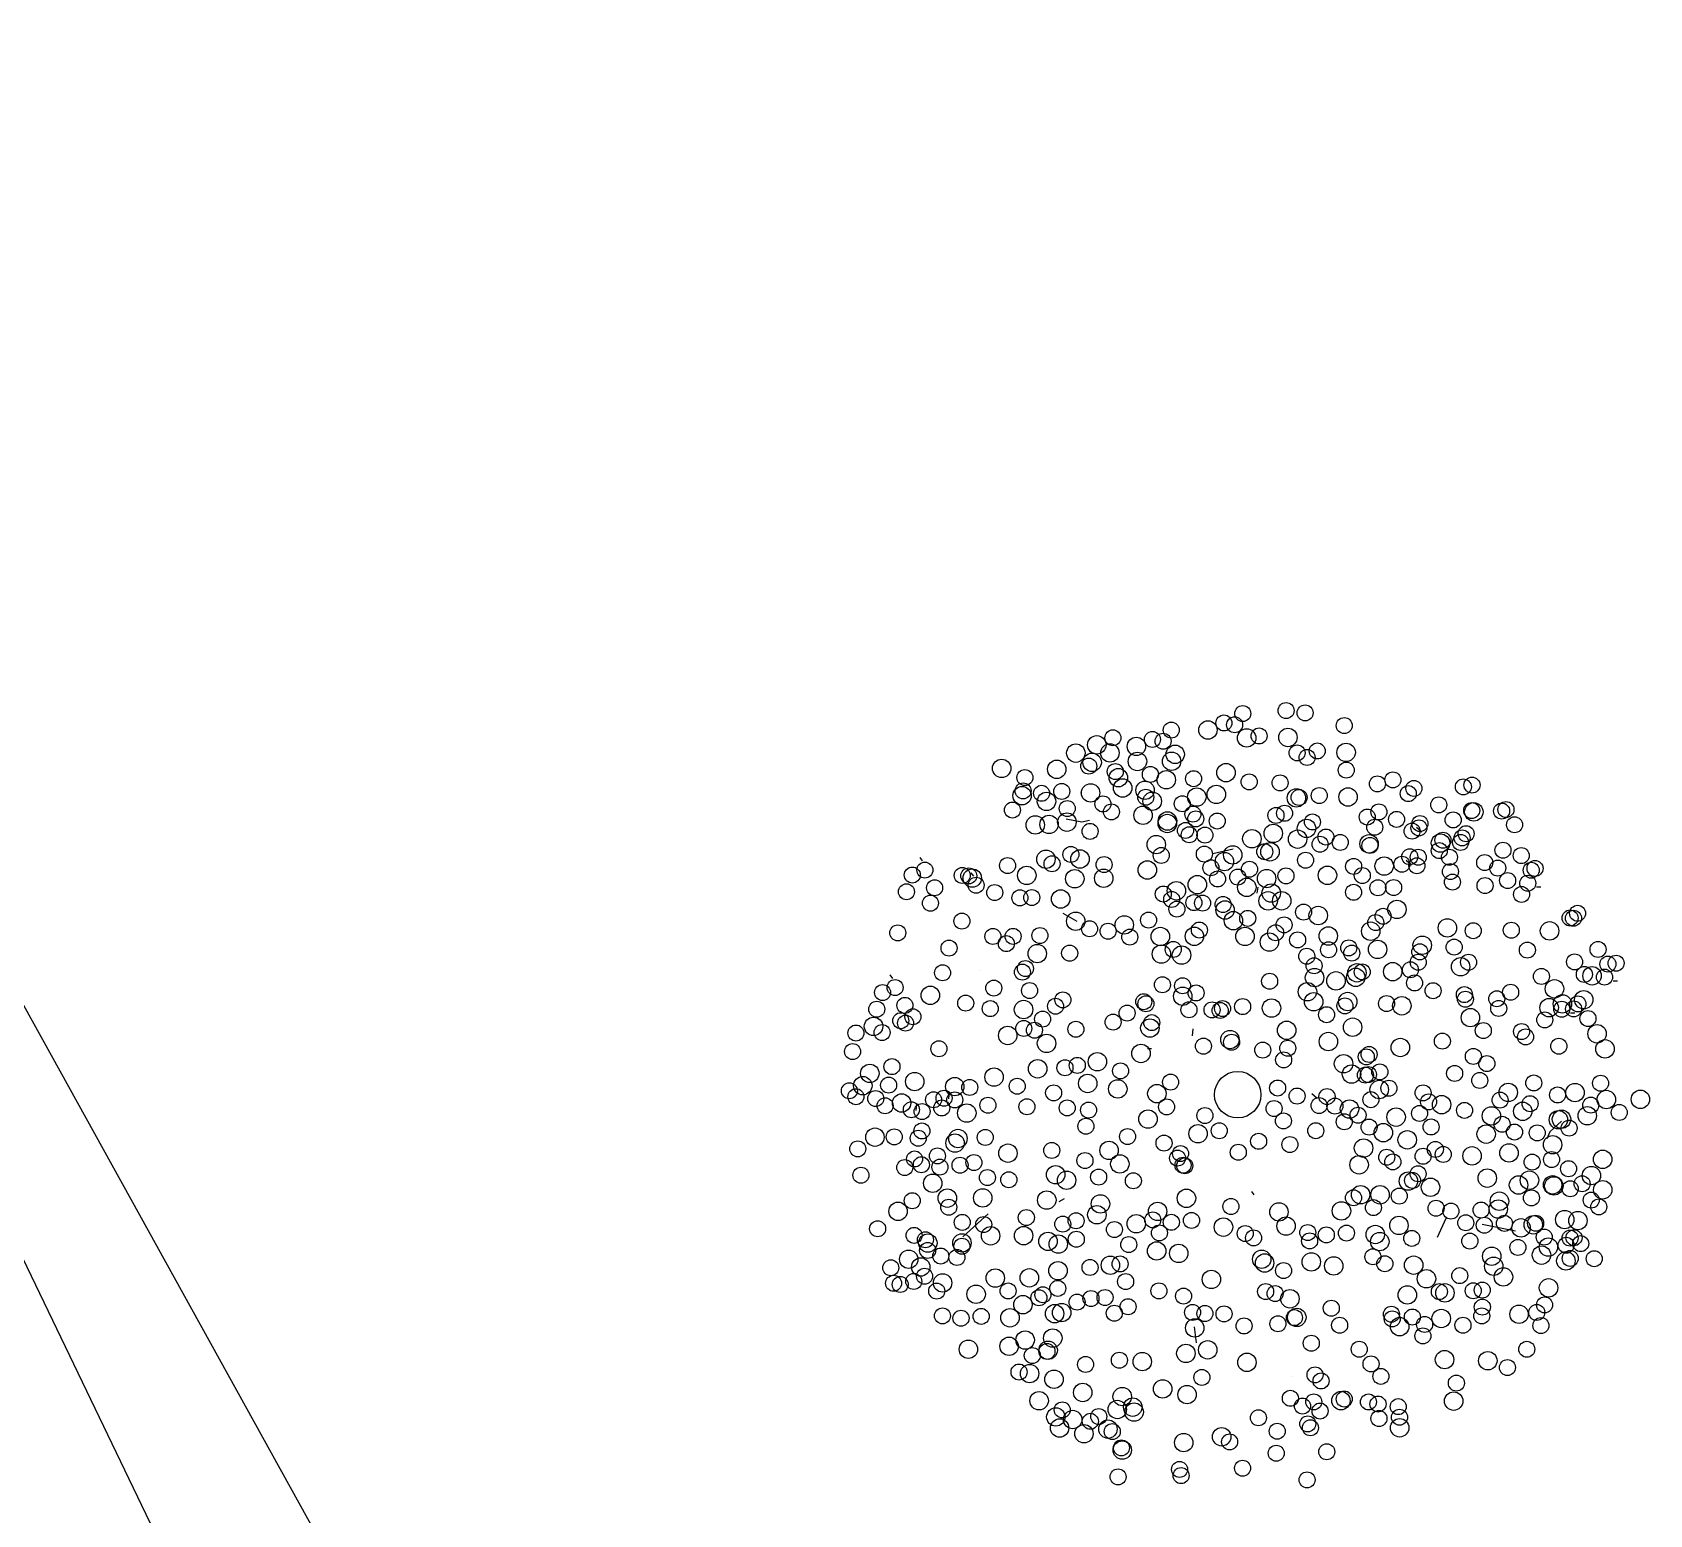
# Model space of a CAD drawing. Header units: millimetres. Extents: x 441061 to 442903, y 4515148 to 4515613.
# Drawn here: x 442601.373 to 442602.024, y 4515550.107 to 4515550.705 of the extents above; entities that cross this region are included whole.
import ezdxf

# ---------------------------------------------------------------- set-up
doc = ezdxf.new("R2010")
doc.units = ezdxf.units.MM
doc.linetypes.add('CONTINUA', pattern=[0])
doc.layers.add('01_piscinas', color=254, linetype='Continuous')

# ---------------------------------------------------------------- blocks, each defined once
blk = doc.blocks.new('A$C21391103')
at = {"layer": '01_piscinas'}
for p, q in [((123.1071, 88.9701, -0.0001), (130.592, 75.4459, 0)), ((129.8264, 75.0222, 0), (123.1071, 88.9701, 0)), ((129.5647, 84.1476), (129.5657, 84.1536)), ((129.5161, 84.0647), (129.5661, 84.0555)), ((129.5661, 84.0555), (129.5908, 84.0607)), ((129.5661, 84.0555), (129.5661, 84.0555)), ((130.6449, 84.0382), (130.6624, 84.0233)), ((129.0529, 83.9294), (129.0451, 83.9402)), ((130.0549, 83.9667), (129.9894, 83.9525)), ((129.218, 83.8803), (129.2102, 83.8911)), ((130.6121, 83.9314), (130.6296, 83.9165)), ((129.1833, 83.8729), (129.1842, 83.8789)), ((130.1316, 83.8249), (130.1345, 83.8441)), ((131.0324, 83.8456), (131.0458, 83.8454)), ((129.5511, 83.7339), (129.506, 83.7593)), ((129.2374, 83.5771), (129.2374, 83.5771)), ((128.957, 83.5504), (128.9492, 83.5613)), ((131.2798, 83.5429), (131.2932, 83.5427)), ((131.1421, 83.4395), (131.1554, 83.4393)), ((129.9238, 83.3647), (129.9253, 83.3876)), ((129.7779, 83.3248), (129.7913, 83.3247)), ((129.1384, 83.1617), (129.1399, 83.1846)), ((130.3076, 83.1795), (130.3251, 83.1646)), ((129.033, 83.1244), (129.0346, 83.1473)), ((130.1223, 82.8526), (130.1145, 82.8634)), ((129.2643, 82.7909), (129.1834, 82.7173)), ((129.51, 82.839), (129.4928, 82.8299)), ((130.7132, 82.7157), (130.7408, 82.7767)), ((130.8572, 82.7578), (130.9644, 82.7366)), ((129.9287, 82.4268), (129.9352, 82.3754)), ((130.2415, 82.2681), (130.2415, 82.2681)), ((129.5883, 82.1914), (129.5829, 82.1886)), ((130.0361, 82.0485), (130.0307, 82.0457))]:
    blk.add_line(p, q, dxfattribs=at)
blk.add_lwpolyline([(131.1127, 83.0902), (131.0756, 83.0555), (131.0756, 83.0555), (131.0651, 83.0326)], dxfattribs=at)
for centre, radius in [((130.0854, 84.4041), 0.0258), ((130.225, 84.4138), 0.0258), ((130.2864, 84.4063), 0.0258), ((129.8549, 84.3511), 0.0258), ((129.973, 84.3513), 0.0297), ((130.0247, 84.3739), 0.0258), ((130.0592, 84.3681), 0.0258), ((130.098, 84.3257), 0.0297), ((130.138, 84.332), 0.0258), ((130.2309, 84.3272), 0.0297), ((130.4126, 84.3654), 0.0258), ((129.5473, 84.2767), 0.0297), ((129.6149, 84.3035), 0.0297), ((129.6572, 84.2773), 0.0297), ((129.6666, 84.3261), 0.0258), ((129.7424, 84.2984), 0.0297), ((129.7941, 84.3209), 0.0258), ((129.8287, 84.3151), 0.0258), ((129.8675, 84.2728), 0.0297), ((130.2607, 84.2775), 0.0258), ((130.3256, 84.2836), 0.0258), ((130.4186, 84.2789), 0.0297), ((129.3082, 84.2275), 0.0297), ((129.4858, 84.2245), 0.0297), ((129.5889, 84.235), 0.0258), ((129.5998, 84.247), 0.0297), ((129.7459, 84.2498), 0.0297), ((129.8558, 84.2505), 0.0297), ((130.2926, 84.2627), 0.0258), ((129.3829, 84.1978), 0.0258), ((129.6745, 84.2173), 0.0258), ((129.6843, 84.1976), 0.0297), ((129.7875, 84.2081), 0.0258), ((129.8389, 84.1908), 0.0297), ((129.9269, 84.1943), 0.0258), ((130.0313, 84.2137), 0.0297), ((130.106, 84.184), 0.0258), ((130.2056, 84.1808), 0.0258), ((130.4189, 84.2218), 0.0258), ((130.5193, 84.1776), 0.0258), ((130.5692, 84.1903), 0.0258), ((130.8243, 84.1738), 0.0258), ((129.3741, 84.1396), 0.0297), ((129.3772, 84.1548), 0.0258), ((129.4369, 84.1471), 0.0258), ((129.4527, 84.1211), 0.0297), ((129.5019, 84.1532), 0.0258), ((129.5949, 84.1485), 0.0297), ((129.6982, 84.1642), 0.0297), ((129.7706, 84.1571), 0.0297), ((129.7728, 84.1345), 0.0258), ((129.7934, 84.1216), 0.0297), ((129.9372, 84.135), 0.0297), ((130.0001, 84.1435), 0.0297), ((130.2584, 84.1322), 0.0297), ((130.2669, 84.1339), 0.0258), ((130.3319, 84.14), 0.0258), ((130.4248, 84.1353), 0.0297), ((130.619, 84.1461), 0.0258), ((130.6369, 84.163), 0.0258), ((130.7964, 84.168), 0.0258), ((129.343, 84.0933), 0.0258), ((129.5197, 84.0981), 0.0258), ((129.6346, 84.1128), 0.0258), ((129.6621, 84.0874), 0.0258), ((129.7641, 84.0763), 0.0297), ((129.8904, 84.1133), 0.0258), ((129.9246, 84.0801), 0.0258), ((130.1924, 84.0759), 0.0258), ((130.2202, 84.0827), 0.0258), ((130.4865, 84.0707), 0.0258), ((130.5241, 84.087), 0.0258), ((130.7172, 84.1099), 0.0258), ((130.8233, 84.0917), 0.0258), ((130.8302, 84.0873), 0.0297), ((130.9198, 84.09), 0.0258), ((130.9338, 84.0946), 0.0258), ((129.4164, 84.0451), 0.0297), ((129.4609, 84.047), 0.0297), ((129.5184, 84.0542), 0.0297), ((129.5931, 84.0245), 0.0258), ((129.8422, 84.0498), 0.0297), ((129.8427, 84.0579), 0.0297), ((129.9008, 84.0273), 0.0258), ((129.934, 84.0648), 0.0258), ((130.003, 84.0578), 0.0258), ((130.1836, 84.0177), 0.0297), ((130.2908, 84.0339), 0.0297), ((130.3099, 84.0547), 0.0258), ((130.5107, 84.0376), 0.0258), ((130.5811, 84.0632), 0.0258), ((130.6312, 84.0252), 0.0258), ((130.6531, 84.0357), 0.0258), ((130.6564, 84.0495), 0.0258), ((130.7636, 84.0612), 0.0258), ((130.8052, 84.0169), 0.0258), ((130.9614, 84.0458), 0.0258), ((129.8064, 83.9819), 0.0297), ((129.9127, 84.0133), 0.0258), ((129.9633, 84.0122), 0.0258), ((130.1147, 84.0005), 0.0297), ((130.1731, 83.9585), 0.0297), ((130.2622, 83.9993), 0.0297), ((130.3345, 83.9828), 0.0258), ((130.3535, 84.0062), 0.0258), ((130.3995, 83.9889), 0.0258), ((130.4924, 83.9842), 0.0297), ((130.4954, 83.979), 0.0258), ((130.7189, 83.9623), 0.0258), ((130.7228, 83.9867), 0.0297), ((130.7307, 83.996), 0.0258), ((130.7874, 83.9889), 0.0258), ((130.7925, 84.0033), 0.0258), ((130.9242, 83.9637), 0.0258), ((129.3272, 83.9141), 0.0258), ((129.4508, 83.9346), 0.0297), ((129.4705, 83.9198), 0.0258), ((129.5313, 83.95), 0.0258), ((129.5607, 83.9353), 0.0297), ((129.6383, 83.9172), 0.0258), ((129.8225, 83.9469), 0.0258), ((129.9616, 83.9513), 0.0258), ((130.0263, 83.927), 0.0297), ((130.0531, 83.9484), 0.0297), ((130.1563, 83.9589), 0.0258), ((130.2879, 83.9315), 0.0258), ((130.4428, 83.9114), 0.0258), ((130.5412, 83.9124), 0.0297), ((130.5984, 83.9184), 0.0258), ((130.6236, 83.9427), 0.0258), ((130.6465, 83.9136), 0.0258), ((130.6509, 83.9409), 0.0258), ((130.7514, 83.941), 0.0258), ((130.8652, 83.9238), 0.0258), ((130.9831, 83.9462), 0.0258), ((129.0202, 83.8837), 0.0258), ((129.0606, 83.8997), 0.0258), ((129.1811, 83.8823), 0.0258), ((129.2022, 83.8809), 0.0258), ((129.2134, 83.8738), 0.0297), ((129.3892, 83.8825), 0.0297), ((129.5439, 83.8717), 0.0297), ((129.6371, 83.8733), 0.0297), ((129.7778, 83.8999), 0.0297), ((129.9826, 83.9072), 0.0258), ((130.0043, 83.8709), 0.0258), ((130.0693, 83.877), 0.0258), ((130.1071, 83.9022), 0.0258), ((130.1622, 83.8723), 0.0297), ((130.2247, 83.881), 0.0258), ((130.3584, 83.8827), 0.0297), ((130.4707, 83.8821), 0.0258), ((130.7546, 83.8948), 0.0258), ((130.7614, 83.861), 0.0258), ((130.9074, 83.9061), 0.0258), ((130.9392, 83.8659), 0.0258), ((131.004, 83.8571), 0.0258), ((131.0151, 83.8991), 0.0258), ((131.0274, 83.9051), 0.0258), ((129.0014, 83.8298), 0.0258), ((129.0921, 83.8424), 0.0258), ((129.2257, 83.8506), 0.0258), ((129.2858, 83.827), 0.0258), ((129.3669, 83.8101), 0.0258), ((129.4054, 83.8111), 0.0258), ((129.4983, 83.8064), 0.0297), ((129.8293, 83.8224), 0.0258), ((129.8562, 83.8051), 0.0258), ((129.8715, 83.8328), 0.0297), ((129.939, 83.8526), 0.0297), ((130.0984, 83.844), 0.0297), ((130.177, 83.8256), 0.0297), ((130.4427, 83.8279), 0.0258), ((130.521, 83.8426), 0.0258), ((130.5717, 83.8433), 0.0258), ((130.8663, 83.8495), 0.0258), ((130.9839, 83.8211), 0.0258), ((129.0787, 83.7929), 0.0258), ((129.8729, 83.7739), 0.0258), ((129.9279, 83.7946), 0.0258), ((129.9557, 83.7931), 0.0258), ((130.0218, 83.7886), 0.0258), ((130.0282, 83.7709), 0.0297), ((130.1672, 83.8003), 0.0297), ((130.211, 83.8005), 0.0297), ((130.2815, 83.764), 0.0258), ((130.3285, 83.7531), 0.0297), ((130.5823, 83.7728), 0.0297), ((131.1647, 83.7602), 0.0258), ((129.1799, 83.735), 0.0258), ((129.5471, 83.7346), 0.0297), ((129.5915, 83.7102), 0.0258), ((129.6512, 83.7025), 0.0258), ((129.7035, 83.7228), 0.0297), ((129.7816, 83.7383), 0.0258), ((129.9455, 83.7063), 0.0258), ((130.0552, 83.7365), 0.0297), ((130.1012, 83.744), 0.0258), ((130.2187, 83.7228), 0.0258), ((130.4978, 83.7025), 0.0297), ((130.514, 83.7304), 0.0258), ((130.5379, 83.7505), 0.0258), ((130.7449, 83.7132), 0.0297), ((130.8282, 83.7042), 0.0258), ((130.951, 83.7058), 0.0258), ((131.0742, 83.7036), 0.0297), ((131.1405, 83.7451), 0.0258), ((131.1515, 83.7443), 0.0258), ((128.9734, 83.6971), 0.0258), ((129.2799, 83.6857), 0.0258), ((129.3233, 83.6624), 0.0258), ((129.345, 83.6859), 0.0258), ((129.4316, 83.6885), 0.0258), ((129.7213, 83.6836), 0.0258), ((129.8196, 83.6854), 0.0297), ((129.9295, 83.686), 0.0297), ((130.0925, 83.6858), 0.0297), ((130.1711, 83.6674), 0.0297), ((130.1913, 83.6976), 0.0258), ((130.2623, 83.6743), 0.0258), ((130.361, 83.6871), 0.0297), ((130.427, 83.6486), 0.0258), ((130.6638, 83.6573), 0.0297), ((130.7668, 83.6511), 0.0258), ((129.1385, 83.6479), 0.0258), ((129.4229, 83.6302), 0.0297), ((129.5274, 83.6317), 0.0258), ((129.8231, 83.6289), 0.0297), ((129.8612, 83.6437), 0.0258), ((129.888, 83.6255), 0.0297), ((130.2917, 83.6217), 0.0258), ((130.362, 83.6425), 0.0258), ((130.4368, 83.632), 0.0258), ((130.5199, 83.6439), 0.0297), ((130.6511, 83.6024), 0.0258), ((130.6561, 83.636), 0.0258), ((130.8132, 83.6024), 0.0258), ((131.0027, 83.6417), 0.0258), ((131.1548, 83.6034), 0.0258), ((131.2305, 83.6436), 0.0258), ((131.2625, 83.5964), 0.0258), ((131.2888, 83.5993), 0.0258), ((129.1178, 83.5683), 0.0258), ((129.375, 83.5705), 0.0258), ((129.3847, 83.5819), 0.0258), ((130.3167, 83.5529), 0.0297), ((130.3154, 83.5912), 0.0258), ((130.3859, 83.5424), 0.0297), ((130.4494, 83.5537), 0.0297), ((130.4535, 83.5683), 0.0297), ((130.4703, 83.5711), 0.0258), ((130.5687, 83.5721), 0.0297), ((130.6259, 83.5781), 0.0258), ((130.7876, 83.5879), 0.0297), ((131.048, 83.5567), 0.0258), ((131.1865, 83.5632), 0.0258), ((131.2115, 83.5587), 0.0297), ((131.2514, 83.5544), 0.0258), ((128.9244, 83.5047), 0.0258), ((128.9647, 83.5207), 0.0258), ((129.0782, 83.4957), 0.0297), ((129.2829, 83.5191), 0.0258), ((129.3982, 83.5111), 0.0258), ((129.8264, 83.5299), 0.0258), ((129.8919, 83.4926), 0.0297), ((129.8914, 83.5265), 0.0258), ((129.9348, 83.5033), 0.0258), ((130.172, 83.5411), 0.0258), ((130.2939, 83.5074), 0.0297), ((130.6392, 83.5356), 0.0258), ((130.6988, 83.5107), 0.0258), ((130.7997, 83.4979), 0.0258), ((130.9489, 83.5057), 0.0258), ((131.0902, 83.5167), 0.0297), ((128.9056, 83.4509), 0.0258), ((128.9963, 83.4634), 0.0258), ((129.1922, 83.4705), 0.0258), ((129.2714, 83.4528), 0.0258), ((129.3787, 83.4499), 0.0297), ((129.4818, 83.4604), 0.0258), ((129.5054, 83.4811), 0.0258), ((129.7661, 83.4752), 0.0258), ((129.7733, 83.4686), 0.0258), ((129.912, 83.449), 0.0258), ((129.9863, 83.4488), 0.0258), ((130.0125, 83.4469), 0.0258), ((130.0201, 83.4532), 0.0258), ((130.085, 83.4593), 0.0258), ((130.178, 83.4546), 0.0297), ((130.3139, 83.475), 0.0297), ((130.4145, 83.4617), 0.0258), ((130.4237, 83.4757), 0.0297), ((130.549, 83.4692), 0.0258), ((130.5981, 83.462), 0.0297), ((130.8031, 83.4833), 0.0258), ((130.9043, 83.4846), 0.0258), ((130.9103, 83.4533), 0.0258), ((131.0729, 83.456), 0.0297), ((131.1158, 83.4681), 0.0297), ((131.1136, 83.451), 0.0258), ((131.152, 83.4519), 0.0258), ((131.1657, 83.468), 0.0258), ((131.1845, 83.4816), 0.0297), ((128.8951, 83.3956), 0.0297), ((128.9829, 83.414), 0.0258), ((128.9983, 83.4061), 0.0258), ((129.0219, 83.4267), 0.0258), ((129.3795, 83.3889), 0.0258), ((129.4402, 83.419), 0.0258), ((129.6675, 83.4093), 0.0258), ((129.7126, 83.4384), 0.0258), ((129.7859, 83.3903), 0.0297), ((129.7922, 83.4076), 0.0258), ((130.3555, 83.4333), 0.0258), ((130.4395, 83.393), 0.0297), ((130.8192, 83.4238), 0.0297), ((131.0589, 83.4167), 0.0258), ((131.1982, 83.4209), 0.0258), ((128.8385, 83.3742), 0.0258), ((128.9227, 83.3758), 0.0258), ((129.3278, 83.3663), 0.0297), ((129.414, 83.3831), 0.0258), ((129.4528, 83.3407), 0.0297), ((129.5473, 83.3862), 0.0258), ((130.044, 83.3531), 0.0297), ((130.0494, 83.3443), 0.0258), ((130.2268, 83.3828), 0.0297), ((130.3614, 83.3468), 0.0297), ((130.7287, 83.348), 0.0258), ((130.8608, 83.3821), 0.0258), ((130.9841, 83.3788), 0.0258), ((130.997, 83.3617), 0.0258), ((131.2275, 83.3717), 0.0297), ((128.8277, 83.3144), 0.0258), ((129.106, 83.3235), 0.0258), ((129.6167, 83.2817), 0.0297), ((129.7573, 83.3083), 0.0297), ((129.9587, 83.3318), 0.0258), ((130.1497, 83.3193), 0.0258), ((130.2172, 83.2876), 0.0258), ((130.2304, 83.3253), 0.0258), ((130.4836, 83.2973), 0.0258), ((130.4926, 83.3053), 0.0258), ((130.5933, 83.3275), 0.0297), ((130.8287, 83.2987), 0.0258), ((131.1042, 83.3317), 0.0258), ((131.253, 83.3231), 0.0297), ((128.8832, 83.2441), 0.0297), ((128.9546, 83.2658), 0.0258), ((129.2836, 83.2321), 0.0297), ((129.4242, 83.2588), 0.0297), ((129.5123, 83.2623), 0.0258), ((129.552, 83.2699), 0.0258), ((129.6913, 83.252), 0.0258), ((130.4102, 83.275), 0.0297), ((130.4359, 83.2418), 0.0297), ((130.4806, 83.2385), 0.0258), ((130.4903, 83.2403), 0.0258), ((130.5272, 83.2487), 0.0258), ((130.7684, 83.244), 0.0258), ((130.8721, 83.2755), 0.0258), ((128.8172, 83.1878), 0.0258), ((128.8606, 83.2045), 0.0297), ((128.9439, 83.2061), 0.0258), ((129.028, 83.2177), 0.0297), ((129.157, 83.2013), 0.0297), ((129.2052, 83.1989), 0.0258), ((129.3582, 83.2025), 0.0258), ((129.4758, 83.1813), 0.0258), ((129.5855, 83.2115), 0.0297), ((129.6826, 83.1938), 0.0297), ((129.8085, 83.1787), 0.0297), ((129.8526, 83.2158), 0.0258), ((130.069, 83.1754), 0.0747), ((130.069, 83.1754), 0.0747), ((130.1978, 83.1969), 0.0258), ((130.5252, 83.192), 0.0297), ((130.5565, 83.1961), 0.0258), ((130.6666, 83.1813), 0.0258), ((130.8493, 83.2212), 0.0258), ((130.9411, 83.1828), 0.0297), ((131.0235, 83.2131), 0.0258), ((131.1564, 83.182), 0.0297), ((131.2388, 83.2123), 0.0258), ((128.8385, 83.1689), 0.0258), ((128.9022, 83.1628), 0.0258), ((128.9324, 83.1398), 0.0258), ((128.9856, 83.1485), 0.0297), ((129.0888, 83.159), 0.0258), ((129.1151, 83.1325), 0.0258), ((129.1224, 83.1641), 0.0258), ((129.157, 83.1584), 0.0258), ((129.264, 83.1413), 0.0258), ((129.3895, 83.1365), 0.0258), ((129.5194, 83.1327), 0.0258), ((129.8397, 83.1361), 0.0258), ((130.1863, 83.1306), 0.0258), ((130.2604, 83.171), 0.0258), ((130.3314, 83.1404), 0.0258), ((130.3569, 83.1693), 0.0258), ((130.3824, 83.1387), 0.0258), ((130.4294, 83.129), 0.0297), ((130.4983, 83.1593), 0.0258), ((130.6844, 83.1522), 0.0258), ((130.7264, 83.1432), 0.0297), ((130.9148, 83.1578), 0.0258), ((131.0115, 83.1463), 0.0258), ((131.1002, 83.1744), 0.0258), ((131.2072, 83.1416), 0.0258), ((131.2574, 83.1597), 0.0297), ((131.3673, 83.1603), 0.0297), ((129.0171, 83.1269), 0.0258), ((129.0516, 83.1211), 0.0258), ((129.1958, 83.116), 0.0297), ((129.5883, 83.1258), 0.0258), ((129.7799, 83.0967), 0.0297), ((129.9633, 83.1079), 0.0258), ((130.2165, 83.0907), 0.0258), ((130.4124, 83.0881), 0.0258), ((130.4569, 83.1091), 0.0258), ((130.5798, 83.103), 0.0297), ((130.6551, 83.115), 0.0258), ((130.8002, 83.1248), 0.0258), ((130.8869, 83.107), 0.0297), ((130.9214, 83.0798), 0.0258), ((130.9878, 83.1217), 0.0297), ((131.1029, 83.0946), 0.0297), ((131.1128, 83.0961), 0.0297), ((131.1958, 83.1075), 0.0297), ((131.299, 83.118), 0.0258), ((128.8998, 83.0384), 0.0297), ((128.9618, 83.0394), 0.0258), ((129.0393, 83.0348), 0.0258), ((129.051, 83.0583), 0.0258), ((129.1579, 83.0193), 0.0297), ((129.1672, 83.034), 0.0297), ((129.2553, 83.0375), 0.0258), ((129.5796, 83.0736), 0.0258), ((129.7139, 83.0404), 0.0258), ((129.9412, 83.0495), 0.0297), ((130.0097, 83.0592), 0.0258), ((130.1366, 83.025), 0.0258), ((130.3208, 83.0593), 0.0258), ((130.4925, 83.0707), 0.0258), ((130.5385, 83.0529), 0.0297), ((130.6154, 83.0298), 0.0297), ((130.6924, 83.0712), 0.0258), ((130.87, 83.0481), 0.0297), ((130.9613, 83.055), 0.0258), ((131.0346, 83.0523), 0.0258), ((131.1374, 83.0675), 0.0258), ((128.8444, 83.0007), 0.0258), ((129.1012, 82.9778), 0.0258), ((129.3285, 82.9868), 0.0297), ((129.4697, 82.9956), 0.0258), ((129.6543, 82.9956), 0.0297), ((129.8315, 83.0193), 0.0258), ((129.8847, 82.9856), 0.0258), ((130.071, 82.9896), 0.0258), ((130.2372, 83.0146), 0.0258), ((130.4747, 83.0031), 0.0297), ((130.5494, 82.9735), 0.0258), ((130.6666, 82.9767), 0.0258), ((130.7061, 82.999), 0.0258), ((130.7316, 82.9828), 0.0258), ((130.8245, 82.9781), 0.0297), ((130.9435, 82.9875), 0.0297), ((131.0842, 83.0141), 0.0297), ((131.2455, 82.9669), 0.0297), ((128.9958, 82.9405), 0.0258), ((129.0274, 82.968), 0.0258), ((129.0493, 82.9496), 0.0258), ((129.109, 82.9419), 0.0258), ((129.174, 82.948), 0.0258), ((129.2187, 82.9566), 0.0258), ((129.4823, 82.9173), 0.0297), ((129.5767, 82.9628), 0.0258), ((129.6891, 82.9521), 0.0297), ((129.8751, 82.9707), 0.0258), ((129.8928, 82.9478), 0.0258), ((129.8986, 82.9462), 0.0258), ((130.4605, 82.9493), 0.0297), ((130.5691, 82.9586), 0.0258), ((130.6506, 82.9202), 0.0258), ((131.0182, 82.9579), 0.0258), ((131.0808, 82.9663), 0.0258), ((131.1357, 82.9367), 0.0258), ((128.8544, 82.9156), 0.0258), ((129.0861, 82.8897), 0.0297), ((129.2623, 82.908), 0.0258), ((129.3313, 82.901), 0.0258), ((129.5176, 82.8993), 0.0297), ((129.6208, 82.9098), 0.0258), ((129.7327, 82.8976), 0.0258), ((130.6192, 82.8968), 0.0297), ((130.6328, 82.8988), 0.0258), ((130.6905, 82.8767), 0.0297), ((130.8734, 82.9063), 0.0297), ((130.9743, 82.8841), 0.0297), ((131.0095, 82.8996), 0.0297), ((131.0842, 82.8847), 0.0297), ((131.0881, 82.8812), 0.0297), ((131.1411, 82.8721), 0.0258), ((131.1793, 82.8881), 0.0258), ((131.2093, 82.9144), 0.0297), ((131.2458, 82.8686), 0.0297), ((129.02, 82.8335), 0.0258), ((129.133, 82.8418), 0.0297), ((129.2473, 82.8425), 0.0297), ((129.4537, 82.8354), 0.0297), ((129.6267, 82.8232), 0.0297), ((129.9039, 82.8412), 0.0297), ((130.0473, 82.8148), 0.0258), ((130.4423, 82.8428), 0.0258), ((130.4651, 82.8528), 0.0297), ((130.5281, 82.8525), 0.0297), ((130.5898, 82.8484), 0.0258), ((130.9128, 82.8319), 0.0297), ((131.0159, 82.8424), 0.0258), ((131.2087, 82.8355), 0.0258), ((128.9744, 82.7992), 0.0297), ((129.1376, 82.8123), 0.0258), ((129.1812, 82.7637), 0.0258), ((129.3877, 82.7791), 0.0258), ((129.548, 82.7687), 0.0258), ((129.615, 82.7881), 0.0297), ((129.742, 82.7593), 0.0297), ((129.7954, 82.7715), 0.0258), ((129.8108, 82.7991), 0.0297), ((129.8551, 82.7638), 0.0258), ((129.9201, 82.7699), 0.0258), ((130.2019, 82.7972), 0.0297), ((130.4035, 82.8006), 0.0297), ((130.5067, 82.8111), 0.0258), ((130.7084, 82.8092), 0.0258), ((130.7563, 82.7998), 0.0258), ((130.8043, 82.7622), 0.0258), ((130.8537, 82.8034), 0.0258), ((130.9089, 82.8065), 0.0297), ((131.1231, 82.7725), 0.0297), ((131.1657, 82.7693), 0.0297), ((131.2331, 82.8137), 0.0258), ((128.9084, 82.743), 0.0258), ((129.026, 82.7218), 0.0258), ((129.2502, 82.7567), 0.0258), ((129.2725, 82.7203), 0.0297), ((129.379, 82.7208), 0.0297), ((129.5052, 82.7579), 0.0258), ((129.6716, 82.7406), 0.0258), ((129.8166, 82.7296), 0.0258), ((130.0232, 82.7483), 0.0297), ((130.0934, 82.7275), 0.0258), ((130.1202, 82.7136), 0.0258), ((130.2249, 82.7517), 0.0297), ((130.295, 82.7309), 0.0258), ((130.3547, 82.7231), 0.0258), ((130.4197, 82.7292), 0.0258), ((130.5126, 82.7245), 0.0297), ((130.5887, 82.7538), 0.0297), ((130.6303, 82.7121), 0.0258), ((130.864, 82.7544), 0.0258), ((130.9289, 82.7605), 0.0258), ((130.9824, 82.7459), 0.0297), ((131.0219, 82.7558), 0.0297), ((131.0295, 82.7608), 0.0258), ((131.0571, 82.7162), 0.0258), ((131.1404, 82.7131), 0.0258), ((131.1531, 82.7143), 0.0258), ((129.0624, 82.7077), 0.0258), ((129.0702, 82.6968), 0.0297), ((129.0696, 82.6732), 0.0258), ((129.1801, 82.6974), 0.0297), ((129.18, 82.6865), 0.0258), ((129.4576, 82.7024), 0.0297), ((129.4907, 82.6936), 0.0297), ((129.5488, 82.7093), 0.0258), ((129.718, 82.6919), 0.0258), ((129.8079, 82.6714), 0.0297), ((129.8791, 82.6637), 0.0297), ((130.301, 82.7037), 0.0258), ((130.5271, 82.7016), 0.0297), ((130.8173, 82.7032), 0.0258), ((130.8879, 82.6544), 0.0297), ((130.9722, 82.683), 0.0258), ((131.0483, 82.658), 0.0297), ((131.0707, 82.684), 0.0297), ((131.1278, 82.69), 0.0258), ((131.1746, 82.695), 0.0258), ((128.9508, 82.6172), 0.0258), ((129.0086, 82.6446), 0.0297), ((129.0473, 82.6197), 0.0297), ((129.1118, 82.6551), 0.0258), ((129.164, 82.6507), 0.0258), ((129.4898, 82.6077), 0.0297), ((129.593, 82.6182), 0.0258), ((129.6586, 82.6254), 0.0297), ((129.6899, 82.6295), 0.0258), ((130.1464, 82.6446), 0.0297), ((130.1558, 82.6326), 0.0297), ((130.2168, 82.6081), 0.0258), ((130.3063, 82.6362), 0.0297), ((130.3787, 82.6231), 0.0297), ((130.505, 82.6526), 0.0258), ((130.5433, 82.6303), 0.0258), ((130.6362, 82.6256), 0.0297), ((130.8944, 82.622), 0.0297), ((131.1269, 82.6395), 0.0297), ((131.1411, 82.6475), 0.0258), ((131.2182, 82.6465), 0.0258), ((128.9598, 82.5671), 0.0258), ((128.9813, 82.5634), 0.0258), ((129.0248, 82.5732), 0.0258), ((129.0597, 82.59), 0.0258), ((129.1177, 82.5685), 0.0297), ((129.2875, 82.5841), 0.0297), ((129.3974, 82.5848), 0.0297), ((129.7078, 82.5727), 0.0258), ((129.9843, 82.5798), 0.0297), ((130.6775, 82.5819), 0.0297), ((130.7847, 82.5918), 0.0258), ((130.9257, 82.5876), 0.0297), ((131.071, 82.5525), 0.0297), ((129.0988, 82.5422), 0.0258), ((129.2259, 82.5319), 0.0297), ((129.3291, 82.5424), 0.0258), ((129.3766, 82.4982), 0.0297), ((129.4282, 82.5207), 0.0258), ((129.441, 82.5302), 0.0258), ((129.489, 82.5509), 0.0258), ((129.5513, 82.5065), 0.0258), ((129.5961, 82.5181), 0.0258), ((129.6413, 82.5213), 0.0258), ((129.815, 82.5427), 0.0258), ((129.8944, 82.526), 0.0258), ((130.1591, 82.5406), 0.0258), ((130.1897, 82.534), 0.0258), ((130.2372, 82.5172), 0.0297), ((130.6159, 82.5297), 0.0297), ((130.7191, 82.5402), 0.0258), ((130.737, 82.5363), 0.0297), ((130.8283, 82.5432), 0.0258), ((130.8574, 82.5453), 0.0258), ((129.1174, 82.4622), 0.0258), ((129.1771, 82.4545), 0.0258), ((129.2421, 82.4606), 0.0258), ((129.335, 82.4559), 0.0297), ((129.4789, 82.4693), 0.0297), ((129.5016, 82.4726), 0.0297), ((129.6713, 82.4707), 0.0258), ((129.7158, 82.4917), 0.0258), ((129.9237, 82.4734), 0.0258), ((129.9634, 82.4698), 0.0258), ((130.025, 82.4686), 0.0258), ((130.2519, 82.4564), 0.0258), ((130.2596, 82.4573), 0.0297), ((130.3708, 82.4868), 0.0258), ((130.5645, 82.4675), 0.0258), ((130.5671, 82.4523), 0.0258), ((130.6321, 82.4584), 0.0258), ((130.725, 82.4537), 0.0297), ((130.8559, 82.462), 0.0258), ((130.8576, 82.4906), 0.0258), ((130.976, 82.4672), 0.0297), ((131.0331, 82.4732), 0.0258), ((131.0583, 82.4975), 0.0258), ((129.9306, 82.4232), 0.0297), ((130.0895, 82.4296), 0.0258), ((130.1988, 82.4366), 0.0258), ((130.3977, 82.432), 0.0258), ((130.5912, 82.4273), 0.0297), ((130.6659, 82.3976), 0.0258), ((130.6716, 82.4346), 0.0258), ((130.7952, 82.4319), 0.0258), ((131.0464, 82.4307), 0.0258), ((129.201, 82.3544), 0.0297), ((129.3323, 82.364), 0.0297), ((129.3839, 82.3841), 0.0297), ((129.458, 82.3512), 0.0297), ((129.4543, 82.3476), 0.0258), ((129.473, 82.3906), 0.0297), ((129.9726, 82.3526), 0.0297), ((130.3063, 82.3739), 0.0258), ((130.4607, 82.3545), 0.0258), ((131.001, 82.3543), 0.0258), ((129.407, 82.3343), 0.0258), ((129.5786, 82.3055), 0.0258), ((129.6876, 82.3192), 0.0258), ((129.7613, 82.3146), 0.0297), ((129.902, 82.3412), 0.0297), ((130.0987, 82.3123), 0.0297), ((130.4988, 82.3072), 0.0258), ((130.7358, 82.321), 0.0297), ((130.8753, 82.3176), 0.0297), ((130.9386, 82.2955), 0.0258), ((129.3642, 82.2811), 0.0258), ((129.3983, 82.2761), 0.0297), ((129.4769, 82.2577), 0.0297), ((129.9535, 82.2637), 0.0258), ((130.3183, 82.272), 0.0258), ((130.3376, 82.2522), 0.0258), ((130.5305, 82.2671), 0.0258), ((130.7739, 82.2455), 0.0258), ((129.429, 82.1885), 0.0297), ((129.5696, 82.2151), 0.0297), ((129.6967, 82.2019), 0.0297), ((129.8272, 82.2267), 0.0297), ((129.9058, 82.2082), 0.0297), ((130.2388, 82.1963), 0.0258), ((130.4017, 82.1887), 0.0297), ((130.4125, 82.194), 0.0258), ((130.7652, 82.1872), 0.0297), ((129.4828, 82.1362), 0.0297), ((129.5036, 82.1588), 0.0258), ((129.6212, 82.1376), 0.0258), ((129.6809, 82.1602), 0.0297), ((129.7309, 82.1679), 0.0297), ((129.7352, 82.1519), 0.0297), ((130.2779, 82.1714), 0.0258), ((130.3143, 82.1848), 0.0258), ((130.3344, 82.1553), 0.0258), ((130.4906, 82.1845), 0.0258), ((130.5213, 82.1779), 0.0258), ((130.5866, 82.1694), 0.0258), ((129.4949, 82.1006), 0.0297), ((129.537, 82.1279), 0.0297), ((129.5735, 82.0822), 0.0297), ((129.594, 82.1221), 0.0258), ((129.6508, 82.0969), 0.0297), ((129.6648, 82.0891), 0.0258), ((130.1359, 82.1335), 0.0258), ((130.1963, 82.0902), 0.0258), ((130.2948, 82.114), 0.0258), ((130.3035, 82.1013), 0.0258), ((130.5244, 82.1312), 0.0258), ((130.5911, 82.1012), 0.0297), ((130.5906, 82.1352), 0.0258), ((129.6968, 82.0294), 0.0297), ((129.6941, 82.0365), 0.0258), ((129.895, 82.0534), 0.0297), ((130.0174, 82.0722), 0.0297), ((130.0431, 82.0559), 0.0258), ((130.1932, 82.0191), 0.0258), ((130.3561, 82.0239), 0.0258), ((129.6834, 81.9431), 0.0258), ((129.8816, 81.9671), 0.0258), ((129.8865, 81.947), 0.0258), ((130.0847, 81.971), 0.0258), ((130.2926, 81.9334), 0.0258)]:
    blk.add_circle(centre, radius, dxfattribs=at)

msp = doc.modelspace()

# ---------------------------------------------------------------- block references
at = {"layer": '01_piscinas', "color": 6, "linetype": 'CONTINUA', "xscale": 0.125, "yscale": 0.125, "zscale": 0.125}
msp.add_blockref('A$C21391103', (442585.59978, 4515539.87964), dxfattribs=at)

doc.saveas('drawing.dxf')
